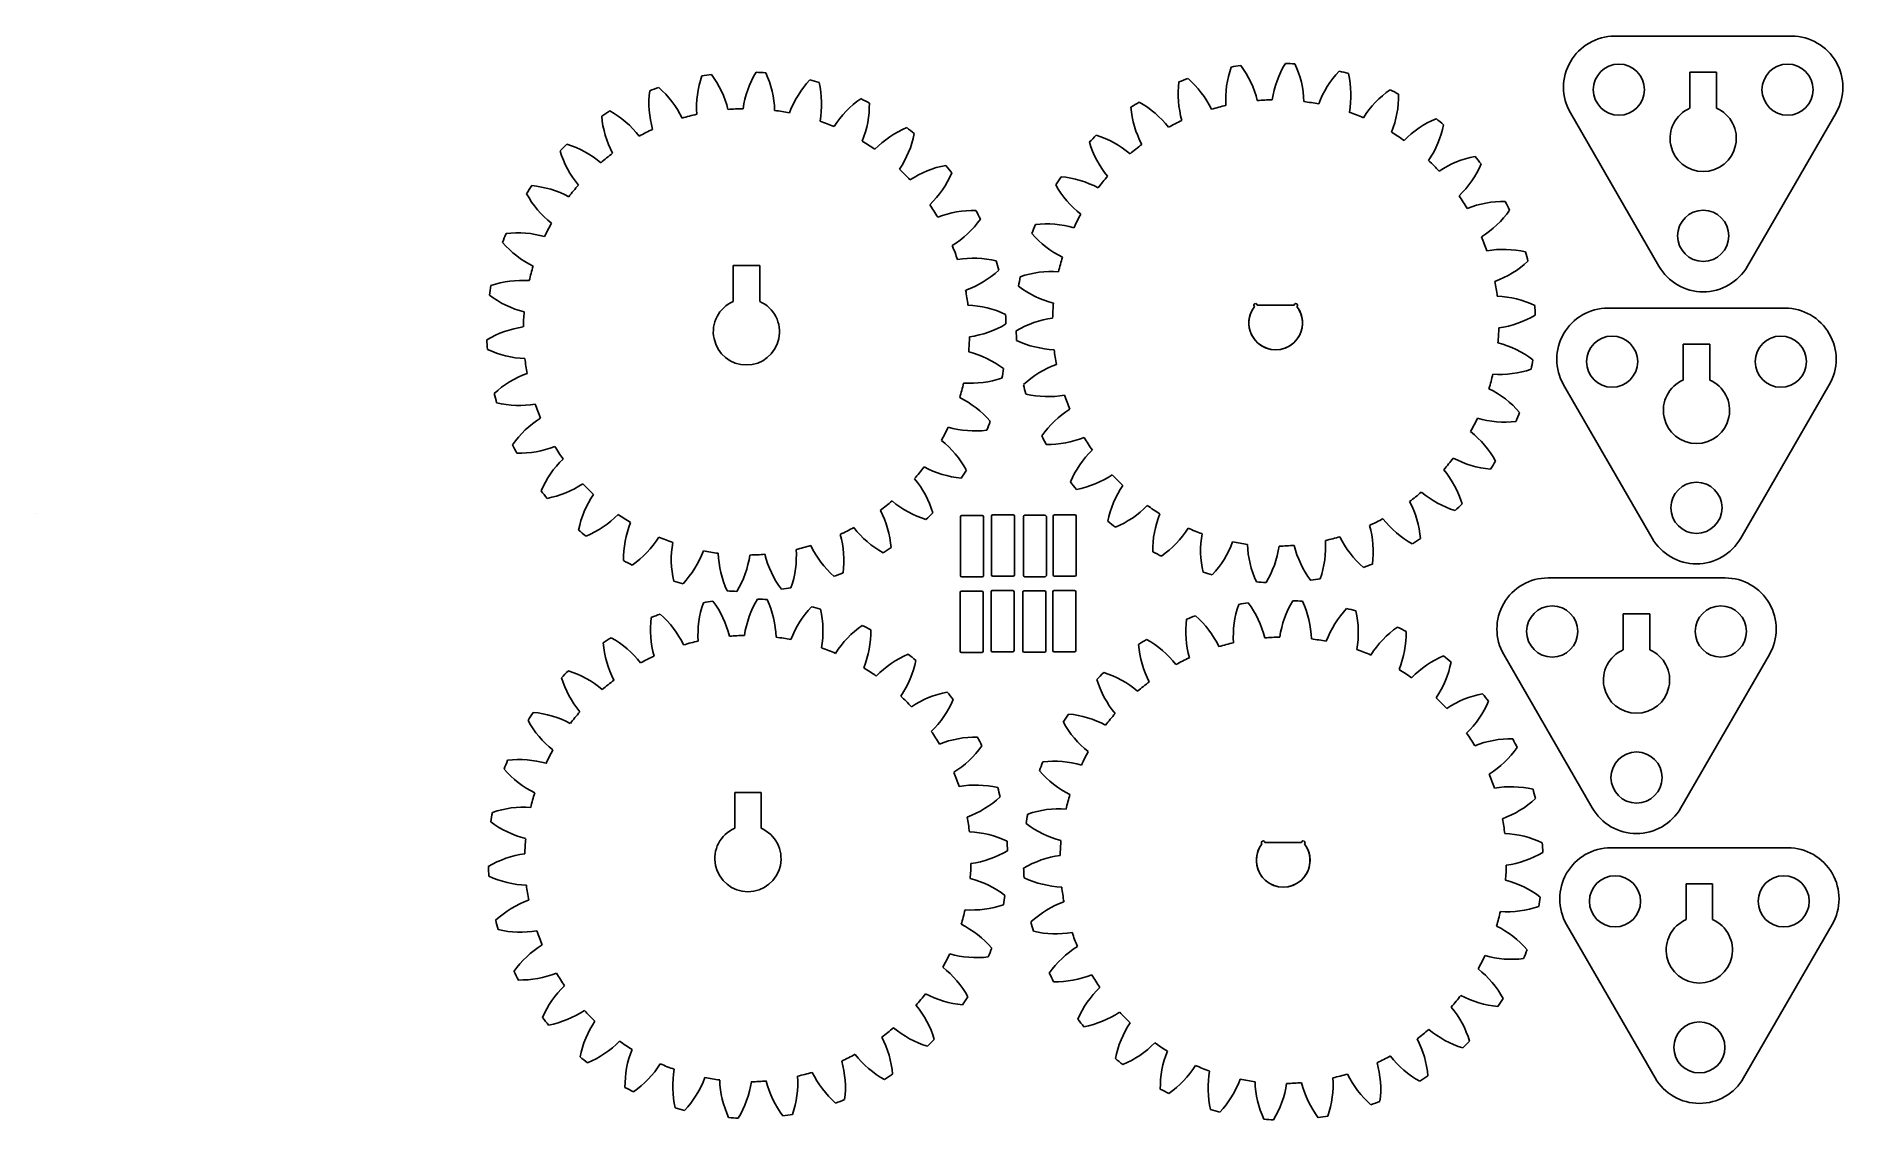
# Model space of a CAD drawing. Header units: millimetres. Extents: x -82 to 271, y 3 to 215.
import ezdxf

# ---------------------------------------------------------------- set-up
doc = ezdxf.new("R2010")
doc.units = ezdxf.units.MM

msp = doc.modelspace()

# ---------------------------------------------------------------- linework, layer by layer
at = {"color": 7, "linetype": 'Continuous', "lineweight": 25}
for p, q in [((261.45, 215.07), (226.81, 215.07)), ((241.54, 208.03), (241.54, 201.01)), ((246.72, 208.03), (241.54, 208.03)), ((246.72, 201.01), (246.72, 208.03)), ((218.15, 200.07), (235.47, 170.07)), ((252.79, 170.07), (270.11, 200.07)), ((54.37, 170.19), (54.37, 163.17)), ((59.55, 170.19), (54.37, 170.19)), ((59.55, 163.17), (59.55, 170.19)), ((260.13, 161.88), (225.49, 161.88)), ((240.22, 154.83), (240.22, 147.82)), ((245.4, 154.83), (240.22, 154.83)), ((245.4, 147.82), (245.4, 154.83)), ((216.83, 146.88), (234.15, 116.88)), ((251.47, 116.88), (268.79, 146.88)), ((248.41, 109.12), (213.77, 109.12)), ((228.5, 102.07), (228.5, 95.05)), ((233.68, 102.07), (228.5, 102.07)), ((233.68, 95.05), (233.68, 102.07)), ((205.11, 94.12), (222.43, 64.12)), ((239.75, 64.12), (257.07, 94.12)), ((54.66, 67.17), (54.66, 60.16)), ((59.84, 67.17), (54.66, 67.17)), ((59.84, 60.16), (59.84, 67.17)), ((260.7, 56.34), (226.06, 56.34)), ((240.79, 49.3), (240.79, 42.28)), ((245.97, 49.3), (240.79, 49.3)), ((245.97, 42.28), (245.97, 49.3)), ((217.4, 41.34), (234.72, 11.34)), ((252.04, 11.34), (269.36, 41.34))]:
    msp.add_line(p, q, dxfattribs=at)
for p, q in [((157.6, 162.44), (156.9, 162.44)), ((157.6, 162.44), (163.4, 162.44)), ((163.4, 162.44), (164.1, 162.44)), ((-81.99, 121.71), (-81.99, 121.71)), ((98.84, 121.05), (98.84, 109.55)), ((103.09, 121.3), (99.09, 121.3)), ((103.34, 109.55), (103.34, 121.05)), ((104.89, 121.19), (104.89, 109.69)), ((109.14, 121.44), (105.14, 121.44)), ((109.39, 109.69), (109.39, 121.19)), ((111.13, 121.11), (111.13, 109.61)), ((115.38, 121.36), (111.38, 121.36)), ((115.63, 109.61), (115.63, 121.11)), ((116.98, 121.18), (116.98, 109.68)), ((121.23, 121.43), (117.23, 121.43)), ((121.48, 109.68), (121.48, 121.18)), ((98.75, 106.26), (98.75, 94.76)), ((103, 106.51), (99, 106.51)), ((99.09, 109.3), (103.09, 109.3)), ((103.25, 94.76), (103.25, 106.26)), ((104.81, 106.4), (104.81, 94.9)), ((109.06, 106.65), (105.06, 106.65)), ((105.14, 109.44), (109.14, 109.44)), ((109.31, 94.9), (109.31, 106.4)), ((111.04, 106.32), (111.04, 94.82)), ((115.29, 106.57), (111.29, 106.57)), ((111.38, 109.36), (115.38, 109.36)), ((115.54, 94.82), (115.54, 106.32)), ((116.89, 106.39), (116.89, 94.89)), ((121.14, 106.64), (117.14, 106.64)), ((117.23, 109.43), (121.23, 109.43)), ((121.39, 94.89), (121.39, 106.39)), ((99, 94.51), (103, 94.51)), ((105.06, 94.65), (109.06, 94.65)), ((111.29, 94.57), (115.29, 94.57)), ((117.14, 94.64), (121.14, 94.64)), ((159.08, 57.35), (158.37, 57.35)), ((159.08, 57.35), (164.86, 57.35)), ((164.86, 57.35), (165.57, 57.35))]:
    msp.add_line(p, q)
for centre in [(227.63, 204.6), (260.63, 204.6), (244.13, 176.02), (226.31, 151.41), (259.31, 151.41), (242.81, 122.83), (214.59, 98.64), (247.58, 98.64), (231.09, 70.07), (226.88, 45.87), (259.88, 45.87), (243.38, 17.29)]:
    msp.add_circle(centre, 5, dxfattribs=at)
for centre, radius, start, end in [((226.81, 205.07), 10, 90, 210), ((261.45, 205.07), 10, 330, 90), ((169.78, 202.76), 19.05, 160.787, 183.6781), ((160.5, 158.98), 50.8, 97.7449, 99.8677), ((138.41, 197.9), 19.05, 13.9344, 36.8256), ((178.68, 199.87), 19.05, 148.787, 171.6781), ((160.5, 158.98), 50.8, 85.7449, 87.8677), ((146.98, 201.64), 19.05, 1.9344, 24.8256), ((56.96, 157.24), 50.8, 109.7449, 111.8677), ((27.26, 190.71), 19.05, 25.9344, 48.8256), ((66.24, 201.02), 19.05, 160.787, 183.6781), ((56.96, 157.24), 50.8, 97.7449, 99.8677), ((34.86, 196.16), 19.05, 13.9344, 36.8256), ((75.14, 198.13), 19.05, 148.787, 171.6781), ((56.96, 157.24), 50.8, 85.7449, 87.8677), ((43.44, 199.9), 19.05, 1.9344, 24.8256), ((83.25, 193.46), 19.05, 136.787, 159.6781), ((56.96, 157.24), 50.8, 73.7449, 75.8677), ((52.6, 201.78), 19.05, 349.9344, 12.8256), ((160.48, 203.73), 19.05, 172.787, 195.6781), ((160.5, 158.98), 50.8, 109.7449, 111.8677), ((130.8, 192.45), 19.05, 25.9344, 48.8256), ((186.79, 195.2), 19.05, 136.787, 159.6781), ((160.5, 158.98), 50.8, 73.7449, 75.8677), ((156.15, 203.52), 19.05, 349.9344, 12.8256), ((56.94, 201.99), 19.05, 172.787, 195.6781), ((90.2, 187.2), 19.05, 124.787, 147.6781), ((56.96, 157.24), 50.8, 61.7449, 63.8677), ((61.96, 201.71), 19.05, 337.9344, 0.8256), ((160.5, 158.98), 50.8, 121.7449, 123.8677), ((124.49, 185.54), 19.05, 37.9344, 60.8256), ((160.5, 158.98), 43.65, 102.8753, 106.7373), ((160.5, 158.98), 43.65, 90.8753, 94.7373), ((160.5, 158.98), 43.65, 78.8753, 82.7373), ((193.74, 188.94), 19.05, 124.787, 147.6781), ((160.5, 158.98), 50.8, 61.7449, 63.8677), ((165.5, 203.45), 19.05, 337.9344, 0.8256), ((56.96, 157.24), 50.8, 121.7449, 123.8677), ((47.63, 201.01), 19.05, 184.787, 207.6781), ((20.95, 183.81), 19.05, 37.9344, 60.8256), ((56.96, 157.24), 43.65, 102.8753, 106.7373), ((56.96, 157.24), 43.65, 90.8753, 94.7373), ((56.96, 157.24), 43.65, 78.8753, 82.7373), ((56.96, 157.24), 43.65, 66.8753, 70.7373), ((151.17, 202.75), 19.05, 184.787, 207.6781), ((160.5, 158.98), 43.65, 114.8753, 118.7373), ((160.5, 158.98), 43.65, 66.8753, 70.7373), ((199.25, 181.37), 19.05, 112.787, 135.6781), ((160.5, 158.98), 50.8, 49.7449, 51.8677), ((244.13, 195.07), 6.48, 113.5782, 66.4218), ((56.96, 157.24), 43.65, 114.8753, 118.7373), ((56.96, 157.24), 43.65, 54.8753, 58.7373), ((95.71, 179.63), 19.05, 112.787, 135.6781), ((71.1, 199.7), 19.05, 325.9344, 348.8256), ((56.96, 157.24), 50.8, 49.7449, 51.8677), ((160.5, 158.98), 50.8, 133.7449, 135.8677), ((119.75, 177.48), 19.05, 49.9344, 72.8256), ((160.5, 158.98), 43.65, 54.8753, 58.7373), ((174.64, 201.44), 19.05, 325.9344, 348.8256), ((56.96, 157.24), 50.8, 133.7449, 135.8677), ((38.74, 198.11), 19.05, 196.787, 219.6781), ((16.21, 175.74), 19.05, 49.9344, 72.8256), ((56.96, 157.24), 43.65, 126.8753, 130.7373), ((142.28, 199.85), 19.05, 196.787, 219.6781), ((160.5, 158.98), 43.65, 126.8753, 130.7373), ((203.06, 172.83), 19.05, 100.787, 123.6781), ((160.5, 158.98), 50.8, 37.7449, 39.8677), ((56.96, 157.24), 43.65, 42.8753, 46.7373), ((99.52, 171.09), 19.05, 100.787, 123.6781), ((79.62, 195.83), 19.05, 313.9344, 336.8256), ((56.96, 157.24), 50.8, 37.7449, 39.8677), ((160.5, 158.98), 50.8, 145.7449, 147.8677), ((116.79, 168.6), 19.05, 61.9344, 84.8256), ((160.5, 158.98), 43.65, 138.8753, 142.7373), ((160.5, 158.98), 43.65, 42.8753, 46.7373), ((183.16, 197.57), 19.05, 313.9344, 336.8256), ((56.96, 157.24), 50.8, 145.7449, 147.8677), ((30.64, 193.43), 19.05, 208.787, 231.6781), ((13.25, 166.86), 19.05, 61.9344, 84.8256), ((56.96, 157.24), 43.65, 138.8753, 142.7373), ((134.18, 195.17), 19.05, 208.787, 231.6781), ((160.5, 158.98), 43.65, 30.8753, 34.7373), ((56.96, 157.24), 43.65, 30.8753, 34.7373), ((101.46, 161.94), 19.05, 88.787, 111.6781), ((56.96, 157.24), 50.8, 25.7449, 27.8677), ((205.01, 163.68), 19.05, 88.787, 111.6781), ((190.69, 192.02), 19.05, 301.9344, 324.8256), ((160.5, 158.98), 50.8, 25.7449, 27.8677), ((56.96, 157.24), 43.65, 150.8753, 154.7373), ((87.15, 190.28), 19.05, 301.9344, 324.8256), ((160.5, 158.98), 50.8, 157.7449, 159.8677), ((115.75, 159.3), 19.05, 73.9344, 96.8256), ((160.5, 158.98), 43.65, 150.8753, 154.7373), ((56.96, 157.24), 50.8, 157.7449, 159.8677), ((23.69, 187.17), 19.05, 220.787, 243.6781), ((12.21, 157.56), 19.05, 73.9344, 96.8256), ((56.96, 157.24), 43.65, 18.8753, 22.7373), ((127.23, 188.91), 19.05, 220.787, 243.6781), ((160.5, 158.98), 43.65, 18.8753, 22.7373), ((205.01, 154.32), 19.05, 76.787, 99.6781), ((56.96, 157.24), 43.65, 162.8753, 166.7373), ((101.47, 152.58), 19.05, 76.787, 99.6781), ((56.96, 157.24), 50.8, 13.7449, 15.8677), ((160.5, 158.98), 43.65, 162.8753, 166.7373), ((196.9, 185.02), 19.05, 289.9344, 312.8256), ((160.5, 158.98), 50.8, 13.7449, 15.8677), ((244.13, 175.07), 10, 210, 330), ((56.96, 157.24), 50.8, 169.7449, 171.8677), ((13.12, 148.25), 19.05, 85.9344, 108.8256), ((93.36, 183.28), 19.05, 289.9344, 312.8256), ((160.5, 158.98), 50.8, 169.7449, 171.8677), ((121.73, 181.33), 19.05, 232.787, 255.6781), ((116.66, 149.99), 19.05, 85.9344, 108.8256), ((160.5, 158.98), 43.65, 6.8753, 10.7373), ((18.19, 179.6), 19.05, 232.787, 255.6781), ((56.96, 157.24), 6.48, 113.5782, 66.4218), ((56.96, 157.24), 43.65, 6.8753, 10.7373), ((160.5, 158.98), 43.65, 174.8753, 178.7373), ((203.07, 145.17), 19.05, 64.787, 87.6781), ((56.96, 157.24), 43.65, 174.8753, 178.7373), ((99.53, 143.43), 19.05, 64.787, 87.6781), ((56.96, 157.24), 50.8, 1.7449, 3.8677), ((119.49, 141.07), 19.05, 97.9344, 120.8256), ((201.52, 176.88), 19.05, 277.9344, 300.8256), ((160.5, 158.98), 50.8, 1.7449, 3.8677), ((225.49, 151.88), 10, 90, 210), ((260.13, 151.88), 10, 330, 90), ((15.94, 139.33), 19.05, 97.9344, 120.8256), ((56.96, 157.24), 50.8, 181.7449, 183.8677), ((56.96, 157.24), 43.65, 354.8753, 358.7373), ((97.97, 175.14), 19.05, 277.9344, 300.8256), ((160.5, 158.98), 50.8, 181.7449, 183.8677), ((117.93, 172.79), 19.05, 244.787, 267.6781), ((160.5, 158.98), 43.65, 354.8753, 358.7373), ((14.39, 171.05), 19.05, 244.787, 267.6781), ((56.96, 157.24), 43.65, 186.8753, 190.7373), ((95.73, 134.88), 19.05, 52.787, 75.6781), ((160.5, 158.98), 43.65, 186.8753, 190.7373), ((199.27, 136.62), 19.05, 52.787, 75.6781), ((20.56, 131.2), 19.05, 109.9344, 132.8256), ((56.96, 157.24), 50.8, 349.7449, 351.8677), ((124.11, 132.94), 19.05, 109.9344, 132.8256), ((160.5, 158.98), 43.65, 342.8753, 346.7373), ((204.34, 167.96), 19.05, 265.9344, 288.8256), ((160.5, 158.98), 50.8, 349.7449, 351.8677), ((56.96, 157.24), 50.8, 193.7449, 195.8677), ((56.96, 157.24), 43.65, 342.8753, 346.7373), ((100.8, 166.23), 19.05, 265.9344, 288.8256), ((160.5, 158.98), 50.8, 193.7449, 195.8677), ((115.99, 163.63), 19.05, 256.787, 279.6781), ((193.77, 129.05), 19.05, 40.787, 63.6781), ((242.81, 141.88), 6.48, 113.5782, 66.4218), ((12.45, 161.89), 19.05, 256.787, 279.6781), ((56.96, 157.24), 43.65, 198.8753, 202.7373), ((90.23, 127.31), 19.05, 40.787, 63.6781), ((130.31, 125.94), 19.05, 121.9344, 144.8256), ((160.5, 158.98), 43.65, 198.8753, 202.7373), ((160.5, 158.98), 50.8, 337.7449, 339.8677), ((26.77, 124.2), 19.05, 121.9344, 144.8256), ((56.96, 157.24), 43.65, 330.8753, 334.7373), ((101.71, 156.91), 19.05, 253.9344, 276.8256), ((56.96, 157.24), 50.8, 337.7449, 339.8677), ((160.5, 158.98), 43.65, 330.8753, 334.7373), ((205.25, 158.65), 19.05, 253.9344, 276.8256), ((56.96, 157.24), 50.8, 205.7449, 207.8677), ((12.45, 152.54), 19.05, 268.787, 291.6781), ((56.96, 157.24), 43.65, 210.8753, 214.7373), ((83.28, 121.05), 19.05, 28.787, 51.6781), ((160.5, 158.98), 50.8, 205.7449, 207.8677), ((116, 154.28), 19.05, 268.787, 291.6781), ((160.5, 158.98), 43.65, 210.8753, 214.7373), ((186.82, 122.78), 19.05, 28.787, 51.6781), ((34.3, 118.64), 19.05, 133.9344, 156.8256), ((56.96, 157.24), 43.65, 318.8753, 322.7373), ((100.67, 147.62), 19.05, 241.9344, 264.8256), ((137.84, 120.38), 19.05, 133.9344, 156.8256), ((160.5, 158.98), 43.65, 318.8753, 322.7373), ((204.21, 149.35), 19.05, 241.9344, 264.8256), ((160.5, 158.98), 50.8, 325.7449, 327.8677), ((14.4, 143.39), 19.05, 280.787, 303.6781), ((56.96, 157.24), 43.65, 222.8753, 226.7373), ((75.18, 116.36), 19.05, 16.787, 39.6781), ((56.96, 157.24), 50.8, 325.7449, 327.8677), ((160.5, 158.98), 50.8, 217.7449, 219.8677), ((117.95, 145.13), 19.05, 280.787, 303.6781), ((160.5, 158.98), 43.65, 222.8753, 226.7373), ((178.72, 118.1), 19.05, 16.787, 39.6781), ((56.96, 157.24), 50.8, 217.7449, 219.8677), ((42.82, 114.78), 19.05, 145.9344, 168.8256), ((56.96, 157.24), 43.65, 306.8753, 310.7373), ((97.71, 138.74), 19.05, 229.9344, 252.8256), ((146.36, 116.52), 19.05, 145.9344, 168.8256), ((160.5, 158.98), 43.65, 306.8753, 310.7373), ((169.83, 115.21), 19.05, 4.787, 27.6781), ((201.25, 140.48), 19.05, 229.9344, 252.8256), ((18.21, 134.84), 19.05, 292.787, 315.6781), ((56.96, 157.24), 43.65, 234.8753, 238.7373), ((66.29, 113.47), 19.05, 4.787, 27.6781), ((56.96, 157.24), 50.8, 313.7449, 315.8677), ((160.5, 158.98), 50.8, 229.7449, 231.8677), ((121.75, 136.58), 19.05, 292.787, 315.6781), ((160.5, 158.98), 43.65, 234.8753, 238.7373), ((155.5, 114.5), 19.05, 157.9344, 180.8256), ((160.5, 158.98), 43.65, 294.8753, 298.7373), ((196.51, 132.41), 19.05, 217.9344, 240.8256), ((160.5, 158.98), 50.8, 313.7449, 315.8677), ((56.96, 157.24), 50.8, 229.7449, 231.8677), ((51.96, 112.77), 19.05, 157.9344, 180.8256), ((23.72, 127.28), 19.05, 304.787, 327.6781), ((56.96, 157.24), 43.65, 246.8753, 250.7373), ((56.96, 157.24), 43.65, 294.8753, 298.7373), ((56.98, 112.49), 19.05, 352.787, 15.6781), ((92.97, 130.67), 19.05, 217.9344, 240.8256), ((127.26, 129.01), 19.05, 304.787, 327.6781), ((160.5, 158.98), 43.65, 246.8753, 250.7373), ((164.86, 114.44), 19.05, 169.9344, 192.8256), ((160.5, 158.98), 43.65, 282.8753, 286.7373), ((190.2, 125.5), 19.05, 205.9344, 228.8256), ((160.52, 114.22), 19.05, 352.787, 15.6781), ((160.5, 158.98), 50.8, 301.7449, 303.8677), ((242.81, 121.88), 10, 210, 330), ((61.31, 112.7), 19.05, 169.9344, 192.8256), ((30.67, 121.02), 19.05, 316.787, 339.6781), ((56.96, 157.24), 43.65, 258.8753, 262.7373), ((70.48, 114.58), 19.05, 181.9344, 204.8256), ((38.78, 116.35), 19.05, 328.787, 351.6781), ((56.96, 157.24), 43.65, 270.8753, 274.7373), ((79.05, 118.32), 19.05, 193.9344, 216.8256), ((47.68, 113.46), 19.05, 340.787, 3.6781), ((56.96, 157.24), 43.65, 282.8753, 286.7373), ((86.66, 123.76), 19.05, 205.9344, 228.8256), ((56.96, 157.24), 50.8, 301.7449, 303.8677), ((160.5, 158.98), 50.8, 241.7449, 243.8677), ((134.21, 122.76), 19.05, 316.787, 339.6781), ((160.5, 158.98), 43.65, 258.8753, 262.7373), ((174.02, 116.32), 19.05, 181.9344, 204.8256), ((142.32, 118.08), 19.05, 328.787, 351.6781), ((160.5, 158.98), 43.65, 270.8753, 274.7373), ((182.6, 120.06), 19.05, 193.9344, 216.8256), ((151.22, 115.2), 19.05, 340.787, 3.6781), ((56.96, 157.24), 50.8, 241.7449, 243.8677), ((56.96, 157.24), 50.8, 289.7449, 291.8677), ((160.5, 158.98), 50.8, 253.7449, 255.8677), ((160.5, 158.98), 50.8, 289.7449, 291.8677), ((56.96, 157.24), 50.8, 253.7449, 255.8677), ((56.96, 157.24), 50.8, 265.7449, 267.8677), ((56.96, 157.24), 50.8, 277.7449, 279.8677), ((160.5, 158.98), 50.8, 265.7449, 267.8677), ((160.5, 158.98), 50.8, 277.7449, 279.8677), ((213.77, 99.12), 10, 90, 210), ((248.41, 99.12), 10, 330, 90), ((66.53, 98), 19.05, 160.787, 183.6781), ((57.25, 54.22), 50.8, 97.7449, 99.8677), ((35.15, 93.14), 19.05, 13.9344, 36.8256), ((75.43, 95.11), 19.05, 148.787, 171.6781), ((57.25, 54.22), 50.8, 85.7449, 87.8677), ((43.73, 96.88), 19.05, 1.9344, 24.8256), ((83.54, 90.44), 19.05, 136.787, 159.6781), ((57.25, 54.22), 50.8, 73.7449, 75.8677), ((52.89, 98.76), 19.05, 349.9344, 12.8256), ((171.25, 97.67), 19.05, 160.787, 183.6781), ((161.97, 53.89), 50.8, 97.7449, 99.8677), ((139.87, 92.81), 19.05, 13.9344, 36.8256), ((180.15, 94.78), 19.05, 148.787, 171.6781), ((161.97, 53.89), 50.8, 85.7449, 87.8677), ((148.45, 96.55), 19.05, 1.9344, 24.8256), ((188.26, 90.11), 19.05, 136.787, 159.6781), ((161.97, 53.89), 50.8, 73.7449, 75.8677), ((157.61, 98.43), 19.05, 349.9344, 12.8256), ((57.23, 98.97), 19.05, 172.787, 195.6781), ((57.25, 54.22), 50.8, 109.7449, 111.8677), ((27.54, 87.69), 19.05, 25.9344, 48.8256), ((90.49, 84.18), 19.05, 124.787, 147.6781), ((57.25, 54.22), 50.8, 61.7449, 63.8677), ((62.25, 98.69), 19.05, 337.9344, 0.8256), ((161.95, 98.64), 19.05, 172.787, 195.6781), ((161.97, 53.89), 50.8, 109.7449, 111.8677), ((132.27, 87.36), 19.05, 25.9344, 48.8256), ((195.21, 83.85), 19.05, 124.787, 147.6781), ((161.97, 53.89), 50.8, 61.7449, 63.8677), ((57.25, 54.22), 50.8, 121.7449, 123.8677), ((47.92, 97.99), 19.05, 184.787, 207.6781), ((21.23, 80.79), 19.05, 37.9344, 60.8256), ((57.25, 54.22), 43.65, 102.8753, 106.7373), ((57.25, 54.22), 43.65, 90.8753, 94.7373), ((57.25, 54.22), 43.65, 78.8753, 82.7373), ((57.25, 54.22), 43.65, 66.8753, 70.7373), ((161.97, 53.89), 50.8, 121.7449, 123.8677), ((152.64, 97.66), 19.05, 184.787, 207.6781), ((125.95, 80.46), 19.05, 37.9344, 60.8256), ((161.97, 53.89), 43.65, 102.8753, 106.7373), ((161.97, 53.89), 43.65, 90.8753, 94.7373), ((161.97, 53.89), 43.65, 78.8753, 82.7373), ((166.97, 98.36), 19.05, 337.9344, 0.8256), ((57.25, 54.22), 43.65, 114.8753, 118.7373), ((95.99, 76.62), 19.05, 112.787, 135.6781), ((71.39, 96.68), 19.05, 325.9344, 348.8256), ((57.25, 54.22), 50.8, 49.7449, 51.8677), ((161.97, 53.89), 43.65, 114.8753, 118.7373), ((161.97, 53.89), 43.65, 66.8753, 70.7373), ((200.71, 76.29), 19.05, 112.787, 135.6781), ((176.11, 96.35), 19.05, 325.9344, 348.8256), ((161.97, 53.89), 50.8, 49.7449, 51.8677), ((231.09, 89.12), 6.48, 113.5782, 66.4218), ((57.25, 54.22), 50.8, 133.7449, 135.8677), ((39.03, 95.1), 19.05, 196.787, 219.6781), ((16.5, 72.72), 19.05, 49.9344, 72.8256), ((57.25, 54.22), 43.65, 126.8753, 130.7373), ((57.25, 54.22), 43.65, 54.8753, 58.7373), ((161.97, 53.89), 50.8, 133.7449, 135.8677), ((143.75, 94.76), 19.05, 196.787, 219.6781), ((121.22, 72.39), 19.05, 49.9344, 72.8256), ((161.97, 53.89), 43.65, 126.8753, 130.7373), ((161.97, 53.89), 43.65, 54.8753, 58.7373), ((57.25, 54.22), 43.65, 42.8753, 46.7373), ((99.8, 68.07), 19.05, 100.787, 123.6781), ((79.91, 92.81), 19.05, 313.9344, 336.8256), ((57.25, 54.22), 50.8, 37.7449, 39.8677), ((161.97, 53.89), 43.65, 42.8753, 46.7373), ((204.52, 67.74), 19.05, 100.787, 123.6781), ((184.63, 92.48), 19.05, 313.9344, 336.8256), ((161.97, 53.89), 50.8, 37.7449, 39.8677), ((57.25, 54.22), 50.8, 145.7449, 147.8677), ((13.54, 63.84), 19.05, 61.9344, 84.8256), ((57.25, 54.22), 43.65, 138.8753, 142.7373), ((161.97, 53.89), 50.8, 145.7449, 147.8677), ((118.26, 63.51), 19.05, 61.9344, 84.8256), ((161.97, 53.89), 43.65, 138.8753, 142.7373), ((30.93, 90.41), 19.05, 208.787, 231.6781), ((57.25, 54.22), 43.65, 30.8753, 34.7373), ((101.75, 58.92), 19.05, 88.787, 111.6781), ((57.25, 54.22), 50.8, 25.7449, 27.8677), ((135.65, 90.08), 19.05, 208.787, 231.6781), ((161.97, 53.89), 43.65, 30.8753, 34.7373), ((57.25, 54.22), 43.65, 150.8753, 154.7373), ((87.43, 87.26), 19.05, 301.9344, 324.8256), ((161.97, 53.89), 43.65, 150.8753, 154.7373), ((206.47, 58.59), 19.05, 88.787, 111.6781), ((192.15, 86.93), 19.05, 301.9344, 324.8256), ((161.97, 53.89), 50.8, 25.7449, 27.8677), ((57.25, 54.22), 50.8, 157.7449, 159.8677), ((23.98, 84.15), 19.05, 220.787, 243.6781), ((12.5, 54.55), 19.05, 73.9344, 96.8256), ((57.25, 54.22), 43.65, 18.8753, 22.7373), ((161.97, 53.89), 50.8, 157.7449, 159.8677), ((128.7, 83.82), 19.05, 220.787, 243.6781), ((117.22, 54.21), 19.05, 73.9344, 96.8256), ((161.97, 53.89), 43.65, 18.8753, 22.7373), ((101.76, 49.56), 19.05, 76.787, 99.6781), ((57.25, 54.22), 50.8, 13.7449, 15.8677), ((206.48, 49.23), 19.05, 76.787, 99.6781), ((161.97, 53.89), 50.8, 13.7449, 15.8677), ((13.41, 45.23), 19.05, 85.9344, 108.8256), ((57.25, 54.22), 43.65, 162.8753, 166.7373), ((93.64, 80.26), 19.05, 289.9344, 312.8256), ((118.13, 44.9), 19.05, 85.9344, 108.8256), ((161.97, 53.89), 43.65, 162.8753, 166.7373), ((198.36, 79.93), 19.05, 289.9344, 312.8256), ((231.09, 69.12), 10, 210, 330), ((57.25, 54.22), 50.8, 169.7449, 171.8677), ((18.48, 76.58), 19.05, 232.787, 255.6781), ((57.25, 54.22), 6.48, 113.5782, 66.4218), ((57.25, 54.22), 43.65, 6.8753, 10.7373), ((161.97, 53.89), 50.8, 169.7449, 171.8677), ((123.2, 76.25), 19.05, 232.787, 255.6781), ((161.97, 53.89), 43.65, 6.8753, 10.7373), ((57.25, 54.22), 43.65, 174.8753, 178.7373), ((99.82, 40.41), 19.05, 64.787, 87.6781), ((57.25, 54.22), 50.8, 1.7449, 3.8677), ((161.97, 53.89), 43.65, 174.8753, 178.7373), ((204.54, 40.08), 19.05, 64.787, 87.6781), ((161.97, 53.89), 50.8, 1.7449, 3.8677), ((16.23, 36.31), 19.05, 97.9344, 120.8256), ((57.25, 54.22), 43.65, 354.8753, 358.7373), ((98.26, 72.13), 19.05, 277.9344, 300.8256), ((120.95, 35.98), 19.05, 97.9344, 120.8256), ((202.98, 71.8), 19.05, 277.9344, 300.8256), ((226.06, 46.34), 10, 90, 210), ((260.7, 46.34), 10, 330, 90), ((57.25, 54.22), 50.8, 181.7449, 183.8677), ((14.68, 68.03), 19.05, 244.787, 267.6781), ((96.02, 31.86), 19.05, 52.787, 75.6781), ((161.97, 53.89), 50.8, 181.7449, 183.8677), ((119.4, 67.7), 19.05, 244.787, 267.6781), ((161.97, 53.89), 43.65, 354.8753, 358.7373), ((200.74, 31.53), 19.05, 52.787, 75.6781), ((20.85, 28.18), 19.05, 109.9344, 132.8256), ((57.25, 54.22), 43.65, 186.8753, 190.7373), ((57.25, 54.22), 50.8, 349.7449, 351.8677), ((161.97, 53.89), 43.65, 186.8753, 190.7373), ((161.97, 53.89), 50.8, 349.7449, 351.8677), ((57.25, 54.22), 43.65, 342.8753, 346.7373), ((101.09, 63.21), 19.05, 265.9344, 288.8256), ((125.57, 27.85), 19.05, 109.9344, 132.8256), ((161.97, 53.89), 43.65, 342.8753, 346.7373), ((205.81, 62.88), 19.05, 265.9344, 288.8256), ((57.25, 54.22), 50.8, 193.7449, 195.8677), ((12.74, 58.88), 19.05, 256.787, 279.6781), ((57.25, 54.22), 43.65, 198.8753, 202.7373), ((90.52, 24.29), 19.05, 40.787, 63.6781), ((161.97, 53.89), 50.8, 193.7449, 195.8677), ((117.46, 58.55), 19.05, 256.787, 279.6781), ((161.97, 53.89), 43.65, 198.8753, 202.7373), ((195.24, 23.96), 19.05, 40.787, 63.6781), ((243.38, 36.34), 6.48, 113.5782, 66.4218), ((27.06, 21.18), 19.05, 121.9344, 144.8256), ((57.25, 54.22), 43.65, 330.8753, 334.7373), ((102, 53.9), 19.05, 253.9344, 276.8256), ((57.25, 54.22), 50.8, 337.7449, 339.8677), ((131.78, 20.85), 19.05, 121.9344, 144.8256), ((161.97, 53.89), 50.8, 337.7449, 339.8677), ((57.25, 54.22), 50.8, 205.7449, 207.8677), ((12.74, 49.52), 19.05, 268.787, 291.6781), ((57.25, 54.22), 43.65, 210.8753, 214.7373), ((83.57, 18.03), 19.05, 28.787, 51.6781), ((161.97, 53.89), 50.8, 205.7449, 207.8677), ((161.97, 53.89), 43.65, 330.8753, 334.7373), ((188.29, 17.7), 19.05, 28.787, 51.6781), ((206.72, 53.57), 19.05, 253.9344, 276.8256), ((34.59, 15.63), 19.05, 133.9344, 156.8256), ((117.46, 49.19), 19.05, 268.787, 291.6781), ((139.31, 15.3), 19.05, 133.9344, 156.8256), ((161.97, 53.89), 43.65, 210.8753, 214.7373), ((57.25, 54.22), 43.65, 318.8753, 322.7373), ((75.47, 13.35), 19.05, 16.787, 39.6781), ((100.95, 44.6), 19.05, 241.9344, 264.8256), ((57.25, 54.22), 50.8, 325.7449, 327.8677), ((161.97, 53.89), 43.65, 318.8753, 322.7373), ((180.19, 13.01), 19.05, 16.787, 39.6781), ((205.68, 44.27), 19.05, 241.9344, 264.8256), ((161.97, 53.89), 50.8, 325.7449, 327.8677), ((57.25, 54.22), 50.8, 217.7449, 219.8677), ((14.69, 40.37), 19.05, 280.787, 303.6781), ((43.11, 11.76), 19.05, 145.9344, 168.8256), ((57.25, 54.22), 43.65, 222.8753, 226.7373), ((161.97, 53.89), 50.8, 217.7449, 219.8677), ((119.41, 40.04), 19.05, 280.787, 303.6781), ((147.83, 11.43), 19.05, 145.9344, 168.8256), ((161.97, 53.89), 43.65, 222.8753, 226.7373), ((18.5, 31.83), 19.05, 292.787, 315.6781), ((57.25, 54.22), 43.65, 234.8753, 238.7373), ((57.25, 54.22), 43.65, 306.8753, 310.7373), ((66.57, 10.45), 19.05, 4.787, 27.6781), ((98, 35.72), 19.05, 229.9344, 252.8256), ((57.25, 54.22), 50.8, 313.7449, 315.8677), ((123.22, 31.49), 19.05, 292.787, 315.6781), ((161.97, 53.89), 43.65, 234.8753, 238.7373), ((161.97, 53.89), 43.65, 306.8753, 310.7373), ((171.29, 10.12), 19.05, 4.787, 27.6781), ((202.72, 35.39), 19.05, 229.9344, 252.8256), ((161.97, 53.89), 50.8, 313.7449, 315.8677), ((57.25, 54.22), 50.8, 229.7449, 231.8677), ((52.25, 9.75), 19.05, 157.9344, 180.8256), ((57.25, 54.22), 43.65, 294.8753, 298.7373), ((57.27, 9.47), 19.05, 352.787, 15.6781), ((93.26, 27.65), 19.05, 217.9344, 240.8256), ((161.97, 53.89), 50.8, 229.7449, 231.8677), ((156.97, 9.42), 19.05, 157.9344, 180.8256), ((161.97, 53.89), 43.65, 294.8753, 298.7373), ((161.99, 9.14), 19.05, 352.787, 15.6781), ((197.98, 27.32), 19.05, 217.9344, 240.8256), ((24.01, 24.26), 19.05, 304.787, 327.6781), ((57.25, 54.22), 43.65, 246.8753, 250.7373), ((61.6, 9.68), 19.05, 169.9344, 192.8256), ((30.96, 18), 19.05, 316.787, 339.6781), ((57.25, 54.22), 43.65, 258.8753, 262.7373), ((70.77, 11.56), 19.05, 181.9344, 204.8256), ((57.25, 54.22), 43.65, 270.8753, 274.7373), ((79.34, 15.3), 19.05, 193.9344, 216.8256), ((47.97, 10.44), 19.05, 340.787, 3.6781), ((57.25, 54.22), 43.65, 282.8753, 286.7373), ((86.95, 20.75), 19.05, 205.9344, 228.8256), ((57.25, 54.22), 50.8, 301.7449, 303.8677), ((128.73, 23.93), 19.05, 304.787, 327.6781), ((161.97, 53.89), 43.65, 246.8753, 250.7373), ((166.32, 9.35), 19.05, 169.9344, 192.8256), ((135.68, 17.67), 19.05, 316.787, 339.6781), ((161.97, 53.89), 43.65, 258.8753, 262.7373), ((152.69, 10.11), 19.05, 340.787, 3.6781), ((161.97, 53.89), 43.65, 282.8753, 286.7373), ((191.67, 20.42), 19.05, 205.9344, 228.8256), ((161.97, 53.89), 50.8, 301.7449, 303.8677), ((243.38, 16.34), 10, 210, 330), ((57.25, 54.22), 50.8, 241.7449, 243.8677), ((39.07, 13.33), 19.05, 328.787, 351.6781), ((57.25, 54.22), 50.8, 289.7449, 291.8677), ((161.97, 53.89), 50.8, 241.7449, 243.8677), ((175.49, 11.23), 19.05, 181.9344, 204.8256), ((143.79, 13), 19.05, 328.787, 351.6781), ((161.97, 53.89), 43.65, 270.8753, 274.7373), ((184.06, 14.97), 19.05, 193.9344, 216.8256), ((57.25, 54.22), 50.8, 253.7449, 255.8677), ((57.25, 54.22), 50.8, 265.7449, 267.8677), ((57.25, 54.22), 50.8, 277.7449, 279.8677), ((161.97, 53.89), 50.8, 253.7449, 255.8677), ((161.97, 53.89), 50.8, 277.7449, 279.8677), ((161.97, 53.89), 50.8, 289.7449, 291.8677), ((161.97, 53.89), 50.8, 265.7449, 267.8677)]:
    msp.add_arc(centre, radius, start, end, dxfattribs=at)
for centre, radius, start, end in [((156.55, 162.44), 0.344, 360, 230.5746), ((164.45, 162.44), 0.344, 309.4254, 180), ((160.5, 158.98), 5.25, 142.4491, 37.5509), ((160.5, 158.98), 5.25, 150.1785, 29.8215), ((99.09, 121.05), 0.25, 90, 180), ((103.09, 121.05), 0.25, 0, 90), ((105.14, 121.19), 0.25, 90, 180), ((109.14, 121.19), 0.25, 0, 90), ((111.38, 121.11), 0.25, 90, 180), ((115.38, 121.11), 0.25, 0, 90), ((117.23, 121.18), 0.25, 90, 180), ((121.23, 121.18), 0.25, 0, 90), ((105.14, 109.69), 0.25, 180, 270), ((109.14, 109.69), 0.25, 270, 0), ((111.38, 109.61), 0.25, 180, 270), ((115.38, 109.61), 0.25, 270, 0), ((117.23, 109.68), 0.25, 180, 270), ((121.23, 109.68), 0.25, 270, 0), ((99, 106.26), 0.25, 90, 180), ((99.09, 109.55), 0.25, 180, 270), ((103, 106.26), 0.25, 0, 90), ((103.09, 109.55), 0.25, 270, 0), ((105.06, 106.4), 0.25, 90, 180), ((109.06, 106.4), 0.25, 0, 90), ((111.29, 106.32), 0.25, 90, 180), ((115.29, 106.32), 0.25, 0, 90), ((117.14, 106.39), 0.25, 90, 180), ((121.14, 106.39), 0.25, 0, 90), ((99, 94.76), 0.25, 180, 270), ((103, 94.76), 0.25, 270, 0), ((105.06, 94.9), 0.25, 180, 270), ((109.06, 94.9), 0.25, 270, 0), ((111.29, 94.82), 0.25, 180, 270), ((115.29, 94.82), 0.25, 270, 0), ((117.14, 94.89), 0.25, 180, 270), ((121.14, 94.89), 0.25, 270, 0), ((161.97, 53.89), 5.25, 142.4491, 37.5509), ((158.03, 57.35), 0.343, 360, 230.5746), ((165.91, 57.35), 0.343, 309.4254, 180), ((161.97, 53.89), 5.25, 150.1785, 29.8215)]:
    msp.add_arc(centre, radius, start, end)

doc.saveas('drawing.dxf')
